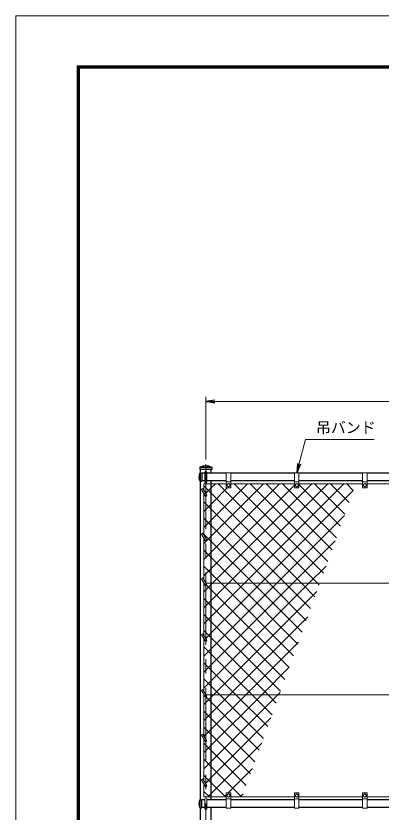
# Model space of a CAD drawing. Units: millimetres, scale not verified. Extents: x -4200 to 4200, y -2970 to 2970.
# Drawn here: x -4200 to -2593, y -530 to 2970 of the extents above; entities that cross this region are included whole.
import ezdxf
from ezdxf.enums import TextEntityAlignment as Align

# ---------------------------------------------------------------- set-up
doc = ezdxf.new("R2010")
doc.units = ezdxf.units.MM
doc.header["$LTSCALE"] = 10
doc.linetypes.add('USER3', pattern=[50.8, 31.75, -6.35, 6.35, -6.35])
for name, color, linetype, lineweight in [('0-6_23', 2, 'Continuous', 9), ('0-9_0', 7, 'Continuous', 25), ('0-A_D-STR1', 1, 'Continuous', 25), ('0-B_D-STR2', 7, 'Continuous', 13), ('0-D_D-STR3', 3, 'Continuous', 13), ('0-E_D-BMK', 2, 'USER3', 13), ('0-F_D-STR-DIM', 7, 'Continuous', 13), ('1-3_D-STR-TXT', 7, 'Continuous', 13)]:
    doc.layers.add(name, color=color, linetype=linetype, lineweight=lineweight)
doc.styles.add('ＭＳ ゴシック', font='')
doc.styles.get('ＭＳ ゴシック').set_extended_font_data('MS Gothic')

# ---------------------------------------------------------------- blocks, each defined once
blk = doc.blocks.new('_OPEN')
at = {"layer": '0-9_0'}
blk.add_line((-10, 1.667), (0, 0), dxfattribs=at)
blk.add_lwpolyline([(-10, -1.667), (0, 0), (-10, 0)], dxfattribs=at)

msp = doc.modelspace()

# ---------------------------------------------------------------- linework, layer by layer
at = {"layer": '0-6_23'}
for points in [[(-4200, 2970), (4200, 2970), (4200, -2970), (-4200, -2970)], [(-3930, 2750), (3930, 2750), (3930, -2750), (-3930, -2750)], [(-3927.5, 2747.5), (3927.5, 2747.5), (3927.5, -2747.5), (-3927.5, -2747.5)], [(-3925, 2745), (3925, 2745), (3925, -2745), (-3925, -2745)], [(-3922.5, 2742.5), (3922.5, 2742.5), (3922.5, -2742.5), (-3922.5, -2742.5)], [(-3920, 2740), (3920, 2740), (3920, -2740), (-3920, -2740)]]:
    msp.add_lwpolyline(points, close=True, dxfattribs=at)
at = {"layer": '0-A_D-STR1'}
for p, q in [((-3390.66, 985.33), (-3390.66, 977)), ((-3338.46, 985), (-3390.66, 985)), ((-3338.46, 985.33), (-3338.46, 977)), ((-3338.46, 977), (-3390.66, 977)), ((-3389.89, 960.5), (-3381.56, 960.5)), ((-3389.56, 960.5), (-3389.56, 925.5)), ((-3388.86, 977), (-3388.86, 960.5)), ((-3381.56, 960.5), (-3381.56, 925.5)), ((-3368.56, 960), (-3381.56, 960)), ((-3274.56, 960), (-3360.56, 960)), ((-3340.26, 960), (-3340.26, 977)), ((-2974.56, 960), (-3254.56, 960)), ((-2674.56, 960), (-2954.56, 960)), ((-2374.56, 960), (-2654.56, 960)), ((-3389.89, 925.5), (-3381.56, 925.5)), ((-3388.86, 925.5), (-3388.86, -475.5)), ((-3368.56, 926), (-3381.56, 926)), ((-3274.56, 926), (-3360.56, 926)), ((-3340.26, -476), (-3340.26, 926)), ((-2974.56, 926), (-3254.56, 926)), ((-2674.56, 926), (-2954.56, 926)), ((-2374.56, 926), (-2654.56, 926)), ((-3389.89, -475.5), (-3381.56, -475.5)), ((-3389.56, -510.5), (-3389.56, -475.5)), ((-3381.56, -510.5), (-3381.56, -475.5)), ((-3368.56, -476), (-3381.56, -476)), ((-3274.56, -476), (-3360.56, -476)), ((-2974.56, -476), (-3254.56, -476)), ((-2674.56, -476), (-2954.56, -476)), ((-2374.56, -476), (-2654.56, -476)), ((-3389.89, -510.5), (-3381.56, -510.5)), ((-3368.56, -510), (-3381.56, -510)), ((-3274.56, -510), (-3360.56, -510)), ((-2974.56, -510), (-3254.56, -510)), ((-2674.56, -510), (-2954.56, -510)), ((-2374.56, -510), (-2654.56, -510))]:
    msp.add_line(p, q, dxfattribs=at)
msp.add_lwpolyline([(-3388.86, -510.5), (-3388.86, -795), (-3340.26, -795), (-3340.26, -510)], dxfattribs=at)
for centre, radius, start, end in [((-3389.66, 985.33), 1, 122.29827, 180), ((-3364.56, 932.66), 59.34, 64.40505, 115.59495), ((-3339.46, 985.33), 1, 0, 57.70173), ((-3359.33, 943), 35.72, 151.52136, 208.47864), ((-3389.89, 959.5), 1, 90, 147.70173), ((-3389.89, 926.5), 1, 212.29827, 270), ((-3359.33, -493), 35.72, 151.52136, 208.47864), ((-3389.89, -476.5), 1, 90, 147.70173), ((-3389.89, -509.5), 1, 212.29827, 270)]:
    msp.add_arc(centre, radius, start, end, dxfattribs=at)
at = {"layer": '0-B_D-STR2'}
for p, q in [((-3340.26, 683.18), (-3110.44, 913)), ((-3340.26, 612.47), (-3039.73, 913)), ((-3335.31, 476), (-2898.31, 913)), ((-3264.59, 476), (-2827.59, 913)), ((-3254.56, 910.3), (-3251.86, 913)), ((-2846.88, 520.19), (-3239.68, 913)), ((-3193.88, 476), (-2756.88, 913)), ((-2828.01, 572.03), (-3168.97, 913)), ((-2809.14, 623.88), (-3098.26, 913)), ((-2790.27, 675.72), (-3027.55, 913)), ((-2771.4, 727.56), (-2954.56, 910.71)), ((-2752.53, 779.4), (-2886.13, 913)), ((-2733.66, 831.24), (-2815.42, 913)), ((-2714.79, 883.08), (-2744.71, 913)), ((-3340.26, 801.44), (-3372.56, 833.74)), ((-3014.82, 476), (-3340.26, 801.44)), ((-3052.46, 476), (-2754.52, 773.95)), ((-3340.26, 730.73), (-3372.56, 763.03)), ((-3085.53, 476), (-3340.26, 730.73)), ((-3340.26, 660.02), (-3372.56, 692.32)), ((-3372.56, 650.88), (-3340.26, 683.18)), ((-3156.24, 476), (-3340.26, 660.02)), ((-2981.75, 476), (-2794.98, 662.77)), ((-3340.26, 589.31), (-3372.56, 621.61)), ((-3372.56, 580.17), (-3340.26, 612.47)), ((-3226.95, 476), (-3340.26, 589.31)), ((-3340.26, 518.6), (-3372.56, 550.9)), ((-2911.04, 476), (-2835.45, 551.6)), ((-3297.66, 476), (-3340.26, 518.6)), ((-3372.56, 438.75), (-3340.26, 471.05)), ((-3340.26, 471.05), (-3335.31, 476)), ((-3340.26, 400.34), (-3264.59, 476)), ((-3340.26, 329.63), (-3193.88, 476)), ((-3340.26, 188.21), (-3052.46, 476)), ((-3340.26, 117.5), (-2981.75, 476)), ((-3340.26, 46.79), (-2911.04, 476)), ((-2978.96, 157.3), (-3297.66, 476)), ((-2960.09, 209.14), (-3226.95, 476)), ((-2941.22, 260.98), (-3156.24, 476)), ((-2922.35, 312.82), (-3085.53, 476)), ((-2903.48, 364.67), (-3014.82, 476)), ((-3330.33, -14), (-2875.91, 440.42)), ((-3340.26, 377.18), (-3372.56, 409.48)), ((-3372.56, 368.04), (-3340.26, 400.34)), ((-3016.7, 53.62), (-3340.26, 377.18)), ((-3340.26, 306.46), (-3372.56, 338.76)), ((-3372.56, 297.33), (-3340.26, 329.63)), ((-3259.62, -14), (-2916.37, 329.25)), ((-3035.56, 1.77), (-3340.26, 306.46)), ((-3372.56, 226.62), (-3371, 228.17)), ((-3340.26, 165.04), (-3372.56, 197.34)), ((-3372.56, 155.91), (-3340.26, 188.21)), ((-3161.21, -14), (-3340.26, 165.04)), ((-3340.26, 94.33), (-3372.56, 126.63)), ((-3372.56, 85.2), (-3340.26, 117.5)), ((-3118.2, -14), (-2997.3, 106.9)), ((-3231.92, -14), (-3340.26, 94.33)), ((-3340.26, 23.62), (-3372.56, 55.92)), ((-3372.56, 14.49), (-3340.26, 46.79)), ((-3302.63, -14), (-3340.26, 23.62)), ((-3371.67, -15.67), (-3372.56, -14.79)), ((-3372.56, -56.22), (-3340.26, -23.92)), ((-3340.26, -23.92), (-3330.33, -14)), ((-3340.26, -94.64), (-3259.62, -14)), ((-3340.26, -236.06), (-3118.2, -14)), ((-3340.26, -306.77), (-3047.49, -14)), ((-3111.04, -205.59), (-3302.63, -14)), ((-3092.17, -153.75), (-3231.92, -14)), ((-3073.3, -101.91), (-3161.21, -14)), ((-3047.49, -14), (-3037.77, -4.28)), ((-3340.26, -117.8), (-3372.56, -85.5)), ((-3372.56, -126.94), (-3340.26, -94.64)), ((-3148.78, -309.28), (-3340.26, -117.8)), ((-3340.26, -188.51), (-3372.56, -156.21)), ((-3167.65, -361.12), (-3340.26, -188.51)), ((-3372.56, -268.36), (-3340.26, -236.06)), ((-3372.56, -339.07), (-3340.26, -306.77)), ((-3266.36, -445), (-3159.16, -337.81)), ((-3348.61, -463), (-3372.56, -439.05)), ((-3284.36, -463), (-3274.56, -453.2)), ((-3213.65, -463), (-3199.63, -448.98))]:
    msp.add_line(p, q, dxfattribs=at)
for points in [[(-3372.56, 721.59), (-3340.26, 753.89), (-3181.15, 913)], [(-3366.76, 868.81), (-3340.26, 895.31), (-3322.57, 913)], [(-2865.74, 468.35), (-2873.39, 476), (-3310.39, 913)], [(-3372.56, 509.46), (-3340.26, 541.76), (-2974.56, 907.46)], [(-2884.61, 416.51), (-2944.11, 476), (-3340.26, 872.15), (-3372.56, 904.45)], [(-3372.56, 792.3), (-3340.26, 824.6), (-3269.86, 895)], [(-3365.15, 234.03), (-3340.26, 258.92), (-3123.17, 476), (-2714.05, 885.12)], [(-2997.83, 105.46), (-3340.26, 447.89), (-3360.86, 468.49)], [(-3054.43, -50.07), (-3090.5, -14), (-3340.26, 235.75), (-3372.56, 268.05)], [(-3371.46, -196.55), (-3340.26, -165.35), (-3188.91, -14), (-2956.84, 218.07)], [(-3129.91, -257.44), (-3340.26, -47.09), (-3363.49, -23.85)], [(-3367.93, -405.15), (-3340.26, -377.48), (-3078.23, -115.46)], [(-3186.52, -412.96), (-3340.26, -259.22), (-3372.56, -226.92)], [(-3355.07, -463), (-3340.26, -448.19), (-3118.7, -226.63)], [(-3207.19, -463), (-3340.26, -329.93), (-3372.56, -297.63)], [(-3277.9, -463), (-3340.26, -400.64), (-3372.56, -368.34)]]:
    msp.add_lwpolyline(points, dxfattribs=at)
at = {"layer": '0-D_D-STR3'}
for p, q in [((-3368.56, 921), (-3368.56, 965)), ((-3360.56, 921), (-3360.56, 965)), ((-3274.56, 962), (-3274.56, 897)), ((-3254.56, 962), (-3274.56, 962)), ((-3254.56, 962), (-3254.56, 897)), ((-2974.56, 962), (-2974.56, 897)), ((-2954.56, 962), (-2974.56, 962)), ((-2954.56, 962), (-2954.56, 897)), ((-2674.56, 962), (-2674.56, 897)), ((-2654.56, 962), (-2674.56, 962)), ((-2654.56, 962), (-2654.56, 897)), ((-3372.56, 884.86), (-3372.56, 913)), ((-3372.56, 913), (-3274.56, 913)), ((-3254.56, 922), (-3274.56, 922)), ((-3271.06, 910.74), (-3264.56, 914.5)), ((-3271.06, 910.74), (-3271.06, 903.26)), ((-3264.56, 914.5), (-3258.06, 910.74)), ((-3258.06, 910.74), (-3258.06, 903.26)), ((-3254.56, 913), (-2974.56, 913)), ((-2954.56, 922), (-2974.56, 922)), ((-2971.06, 910.74), (-2964.56, 914.5)), ((-2971.06, 910.74), (-2971.06, 903.26)), ((-2964.56, 914.5), (-2958.06, 910.74)), ((-2958.06, 910.74), (-2958.06, 903.26)), ((-2954.56, 913), (-2674.56, 913)), ((-2654.56, 922), (-2674.56, 922)), ((-2671.06, 910.74), (-2664.56, 914.5)), ((-2671.06, 910.74), (-2671.06, 903.26)), ((-2664.56, 914.5), (-2658.06, 910.74)), ((-2658.06, 910.74), (-2658.06, 903.26)), ((-2654.56, 913), (-2374.56, 913)), ((-3383.95, 888.59), (-3377.02, 892.59)), ((-3383.95, 888.59), (-3368.02, 861)), ((-3377.02, 892.59), (-3361.09, 865)), ((-3256.56, 895), (-3272.56, 895)), ((-2956.56, 895), (-2972.56, 895)), ((-2656.56, 895), (-2672.56, 895)), ((-3372.56, 688.36), (-3372.56, 868.86)), ((-3383.95, 692.09), (-3377.02, 696.09)), ((-3383.95, 692.09), (-3368.02, 664.5)), ((-3377.02, 696.09), (-3361.09, 668.5)), ((-3372.56, 491.86), (-3372.56, 672.36)), ((-3383.95, 495.59), (-3377.02, 499.59)), ((-3383.95, 495.59), (-3368.02, 468)), ((-3377.02, 499.59), (-3361.09, 472)), ((-3372.56, 246.86), (-3372.56, 475.86)), ((-1372.64, 476), (-3363.4, 476)), ((-3383.95, 250.59), (-3377.02, 254.59)), ((-3383.95, 250.59), (-3368.02, 223)), ((-3377.02, 254.59), (-3361.09, 227)), ((-3372.56, 1.86), (-3372.56, 230.86)), ((-3383.95, 5.59), (-3377.02, 9.59)), ((-3383.95, 5.59), (-3368.02, -22)), ((-3377.02, 9.59), (-3361.09, -18)), ((-3372.56, -194.64), (-3372.56, -14.14)), ((-1372.64, -14), (-3363.4, -14)), ((-3383.95, -190.91), (-3377.02, -186.91)), ((-3383.95, -190.91), (-3368.02, -218.5)), ((-3377.02, -186.91), (-3361.09, -214.5)), ((-3372.56, -391.14), (-3372.56, -210.64)), ((-3383.95, -387.41), (-3377.02, -383.41)), ((-3377.02, -383.41), (-3361.09, -411)), ((-3383.95, -387.41), (-3368.02, -415)), ((-3372.56, -463), (-3372.56, -407.14)), ((-3274.56, -512), (-3274.56, -447)), ((-3256.56, -445), (-3272.56, -445)), ((-3271.06, -460.74), (-3271.06, -453.26)), ((-3258.06, -460.74), (-3258.06, -453.26)), ((-3254.56, -512), (-3254.56, -447)), ((-2974.56, -512), (-2974.56, -447)), ((-2956.56, -445), (-2972.56, -445)), ((-2971.06, -460.74), (-2971.06, -453.26)), ((-2958.06, -460.74), (-2958.06, -453.26)), ((-2954.56, -512), (-2954.56, -447)), ((-2674.56, -512), (-2674.56, -447)), ((-2656.56, -445), (-2672.56, -445)), ((-2671.06, -460.74), (-2671.06, -453.26)), ((-2658.06, -460.74), (-2658.06, -453.26)), ((-2654.56, -512), (-2654.56, -447)), ((-3372.56, -463), (-3274.56, -463)), ((-3368.56, -515), (-3368.56, -471)), ((-3360.56, -515), (-3360.56, -471)), ((-3254.56, -472), (-3274.56, -472)), ((-3271.06, -460.74), (-3264.56, -464.5)), ((-3264.56, -464.5), (-3258.06, -460.74)), ((-3254.56, -463), (-2974.56, -463)), ((-2954.56, -472), (-2974.56, -472)), ((-2971.06, -460.74), (-2964.56, -464.5)), ((-2964.56, -464.5), (-2958.06, -460.74)), ((-2954.56, -463), (-2674.56, -463)), ((-2654.56, -472), (-2674.56, -472)), ((-2671.06, -460.74), (-2664.56, -464.5)), ((-2664.56, -464.5), (-2658.06, -460.74)), ((-2654.56, -463), (-2374.56, -463)), ((-3254.56, -512), (-3274.56, -512)), ((-2954.56, -512), (-2974.56, -512)), ((-2654.56, -512), (-2674.56, -512))]:
    msp.add_line(p, q, dxfattribs=at)
for points in [[(-3271.06, 903.26), (-3264.56, 899.5), (-3258.06, 903.26)], [(-2971.06, 903.26), (-2964.56, 899.5), (-2958.06, 903.26)], [(-2671.06, 903.26), (-2664.56, 899.5), (-2658.06, 903.26)], [(-3271.06, -453.26), (-3264.56, -449.5), (-3258.06, -453.26)], [(-2971.06, -453.26), (-2964.56, -449.5), (-2958.06, -453.26)], [(-2671.06, -453.26), (-2664.56, -449.5), (-2658.06, -453.26)]]:
    msp.add_lwpolyline(points, dxfattribs=at)
for centre in [(-3264.56, 907), (-2964.56, 907), (-2664.56, 907), (-3264.56, -457), (-2964.56, -457), (-2664.56, -457)]:
    msp.add_circle(centre, 6.49, dxfattribs=at)
for centre, radius, start, end in [((-3364.56, 965), 4, 0, 180), ((-3364.56, 921), 4, 180, 0), ((-3272.56, 897), 2, 180, 270), ((-3256.56, 897), 2, 270, 0), ((-2972.56, 897), 2, 180, 270), ((-2956.56, 897), 2, 270, 0), ((-2672.56, 897), 2, 180, 270), ((-2656.56, 897), 2, 270, 0), ((-3364.56, 863), 4, 210, 30), ((-3364.56, 666.5), 4, 210, 30), ((-3364.56, 470), 4, 210, 30), ((-3364.56, 225), 4, 210, 30), ((-3364.56, -20), 4, 210, 30), ((-3364.56, -216.5), 4, 210, 30), ((-3364.56, -413), 4, 210, 30), ((-3272.56, -447), 2, 90, 180), ((-3256.56, -447), 2, 0, 90), ((-2972.56, -447), 2, 90, 180), ((-2956.56, -447), 2, 0, 90), ((-2672.56, -447), 2, 90, 180), ((-2656.56, -447), 2, 0, 90), ((-3364.56, -471), 4, 0, 180), ((-3364.56, -515), 4, 180, 0)]:
    msp.add_arc(centre, radius, start, end, dxfattribs=at)
at = {"layer": '0-E_D-BMK'}
msp.add_line((-3364.56, -810), (-3364.56, 1000), dxfattribs=at)
at = {"layer": '0-F_D-STR-DIM'}
for p, q in [((-3364.56, 1020), (-3364.56, 1295)), ((-3324.56, 1275), (-1404.56, 1275))]:
    msp.add_line(p, q, dxfattribs=at)
at = {"layer": '1-3_D-STR-TXT'}
msp.add_lwpolyline([(-2624.12, 1108.26), (-2926.57, 1108.26), (-2964.05, 963.94)], dxfattribs=at)

# ---------------------------------------------------------------- block references
at = {"layer": '0-F_D-STR-DIM', "xscale": 4, "yscale": 4, "rotation": 180}
msp.add_blockref('_OPEN', (-3364.56, 1275), dxfattribs=at)
at = {"layer": '1-3_D-STR-TXT', "xscale": 4, "yscale": 4, "rotation": 255.43959}
msp.add_blockref('_OPEN', (-2964.56, 962), dxfattribs=at)

# ---------------------------------------------------------------- texts
at = {"layer": '1-3_D-STR-TXT', "style": 'ＭＳ ゴシック'}
msp.add_text('吊バンド', height=48.09, dxfattribs=at).set_placement((-2879.96, 1122.11), align=Align.BOTTOM_LEFT)

doc.saveas('drawing.dxf')
